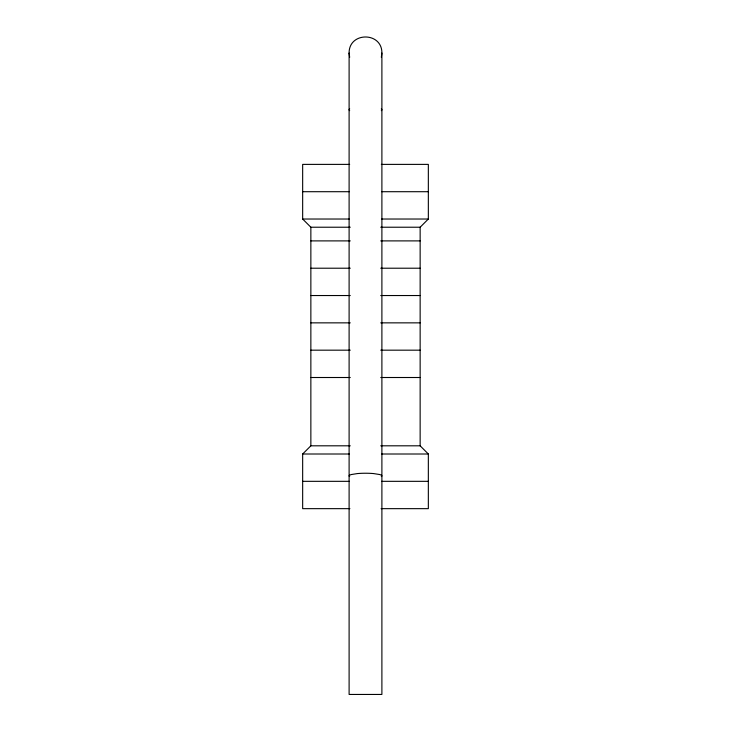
<?xml version="1.0" encoding="UTF-8"?>
<svg xmlns="http://www.w3.org/2000/svg" width="731" height="731" viewBox="0 0 731 731"><rect width="100%" height="100%" fill="white"/><g stroke="black" fill="none" stroke-linecap="round" stroke-linejoin="round"><path stroke-width="1.1" d="M349.107 53.034C348.851 31.643 382.149 31.643 381.893 53.034L381.893 694.45L349.107 694.45L349.107 53.034L349.665 57.301M381.335 57.301L381.893 53.034M381.098 508.657L428.339 508.657L428.339 454.006L420.142 445.809L420.142 227.222L428.339 219.026L428.339 164.384L381.335 164.384M349.902 508.657L302.661 508.657L302.661 454.006L310.858 445.809L310.858 227.222L302.661 219.026L302.661 164.384L349.665 164.384M302.661 191.705L349.235 191.705M381.765 191.705L428.339 191.705M302.661 219.026L349.235 219.026M381.765 219.026L428.339 219.026M310.858 227.222L350.259 227.222M380.741 227.222L420.142 227.222M310.858 240.892L350.259 240.892M380.741 240.892L420.142 240.892M310.858 268.213L350.259 268.213M380.741 268.213L420.142 268.213M310.858 295.534L350.259 295.534M380.741 295.534L420.142 295.534M310.858 322.855L350.259 322.855M380.741 322.855L420.142 322.855M310.858 350.176L350.259 350.176M380.741 350.176L420.142 350.176M310.858 377.507L350.259 377.507M380.741 377.507L420.142 377.507M310.858 445.809L350.259 445.809M380.741 445.809L420.142 445.809M302.661 454.006L349.235 454.006M381.765 454.006L428.339 454.006M302.661 481.327L349.235 481.327M381.765 481.327L428.339 481.327M381.335 476.548A16.786 2.659 0 0 0 379.7 474.547L373.696 473.587A16.219 2.577 0 0 0 357.304 473.587L351.3 474.547A16.786 2.659 0 0 0 349.665 476.548M381.335 108.828A17.087 3.591 0 0 1 381.335 110.646M349.665 110.646A17.087 3.591 0 0 1 349.665 108.828"/></g></svg>
